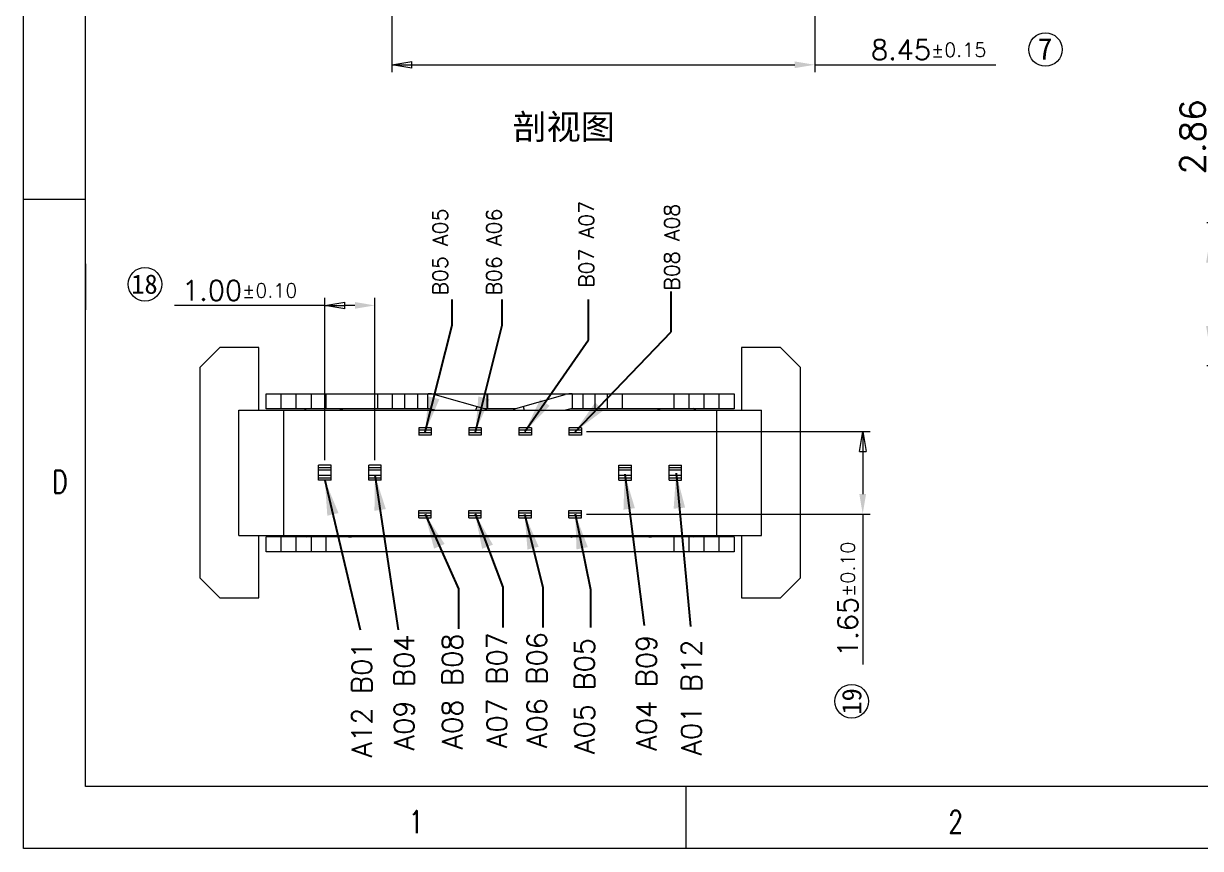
# Model space of a CAD drawing. Extents: x 2510 to 2656, y 707 to 760.
# Drawn here: x 2510.31 to 2533.83, y 709.3 to 725.77 of the extents above; entities that cross this region are included whole.
import ezdxf
from ezdxf.enums import TextEntityAlignment as Align

# ---------------------------------------------------------------- set-up
doc = ezdxf.new("R2010")
doc.units = 0
doc.header["$MEASUREMENT"] = 0
doc.layers.get('0').update_dxf_attribs({"linetype": 'CONTINUOUS', "lineweight": 20})
doc.layers.get('Defpoints').update_dxf_attribs({"linetype": 'CONTINUOUS'})
doc.layers.add('HANBO', color=7, linetype='CONTINUOUS', lineweight=9)
doc.styles.add('ROMANS', font='ROMANS.SHX', dxfattribs={"bigfont": 'gbcbig.shx'})
doc.styles.get("Standard").update_dxf_attribs({"font": 'simplex.shx', "bigfont": 'gbcbig.shx'})
doc.styles.add('style2', font='')
doc.styles.get('style2').set_extended_font_data('SimSun')
doc.dimstyles.new('sd', dxfattribs={"dimtxt": 0.3, "dimasz": 0.25, "dimexe": 0.1, "dimexo": 0.1, "dimgap": 0.1, "dimtad": 1, "dimzin": 0, "dimdsep": 46, "dimtxsty": 'Standard', "dimblk1": 'CLOSED', "dimsah": 1, "dimcen": 0.09, "dimclrt": 2, "dimadec": 0, "dimazin": 0, "dimtp": 0.02, "dimtm": 0.02, "dimtfac": 0.7, "dimtofl": 0, "dimtmove": 0, "dimatfit": 3, "dimfxl": 1, "dimtolj": 1, "dimtzin": 0, "dimlwd": 0, "dimlwe": 0, "dimarcsym": 0})
doc.dimstyles.get("Standard").update_dxf_attribs({"dimtxt": 0.8, "dimasz": 0.5, "dimexe": 1, "dimexo": 1, "dimgap": 0.5, "dimtad": 1, "dimzin": 0, "dimdsep": 46, "dimtxsty": 'ROMANS', "dimcen": 0, "dimadec": 1, "dimazin": 0, "dimtfac": 1, "dimtix": 1, "dimtofl": 0, "dimtmove": 0, "dimatfit": 3, "dimfxl": 1, "dimtfill": 2, "dimtfillclr": 3, "dimtolj": 1, "dimtzin": 0, "dimarcsym": 0})
doc.dimstyles.new('汉博电子', dxfattribs={"dimtxt": 0.5, "dimasz": 0.8, "dimexe": 0.12, "dimexo": 0.19, "dimgap": 0.15, "dimtad": 1, "dimzin": 1, "dimdsep": 46, "dimtxsty": 'ROMANS', "dimcen": 2.13, "dimclrd": 3, "dimclre": 3, "dimclrt": 2, "dimazin": 2, "dimtfac": 1, "dimtmove": 0, "dimatfit": 3, "dimfxl": 1, "dimlwd": 13, "dimlwe": 13, "dimarcsym": 0})

# ---------------------------------------------------------------- blocks, each defined once
blk = doc.blocks.new('_Closed')
at = {"color": 0, "linetype": 'ByBlock', "lineweight": -2}
for p, q in [((-1, 0.167), (0, 0)), ((-1, 0.167), (-1, -0.167)), ((0, 0), (-1, -0.167)), ((0, 0), (-1, 0))]:
    blk.add_line(p, q, dxfattribs=at)
blk = doc.blocks.new('*D10')
at = {"color": 0, "lineweight": 0, "transparency": 16777216}
for p, q in [((2517.671, 726.597), (2517.671, 724.8)), ((2526.121, 726.597), (2526.121, 724.8)), ((2518.071, 724.95), (2525.721, 724.95)), ((2526.121, 724.95), (2529.736, 724.95))]:
    blk.add_line(p, q, dxfattribs=at)
at = {"color": 0, "transparency": 16777216}
blk.add_solid([(2525.721, 725.017), (2525.721, 724.884), (2526.121, 724.95)], dxfattribs=at)
at = {"layer": 'Defpoints', "color": 0, "transparency": 16777216}
for p in [(2517.671, 726.697), (2526.121, 726.697), (2526.121, 724.95)]:
    blk.add_point(p, dxfattribs=at)
at = {"color": 0, "lineweight": 0, "transparency": 16777216, "xscale": 0.4, "yscale": 0.4, "zscale": 0.4, "rotation": 180}
blk.add_blockref('_Closed', (2517.671, 724.95), dxfattribs=at)
at = {"color": 2, "transparency": 16777216, "insert": (2528.396, 725.25), "char_height": 0.4, "attachment_point": 5}
blk.add_mtext('\\A1;8.45{\\H0.28;±0.15}', dxfattribs=at)
blk = doc.blocks.new('*D17')
at = {"color": 0, "lineweight": 0, "transparency": 16777216}
for p, q in [((2516.334, 717.051), (2516.334, 720.294)), ((2517.334, 717.051), (2517.334, 720.294)), ((2516.334, 720.144), (2513.33, 720.144)), ((2516.934, 720.144), (2516.734, 720.144))]:
    blk.add_line(p, q, dxfattribs=at)
at = {"color": 0, "transparency": 16777216}
blk.add_solid([(2516.934, 720.211), (2516.934, 720.078), (2517.334, 720.144)], dxfattribs=at)
at = {"layer": 'Defpoints', "color": 0, "transparency": 16777216}
for p in [(2517.334, 720.144), (2516.334, 716.951), (2517.334, 716.951)]:
    blk.add_point(p, dxfattribs=at)
at = {"color": 0, "lineweight": 0, "transparency": 16777216, "xscale": 0.4, "yscale": 0.4, "zscale": 0.4, "rotation": 180}
blk.add_blockref('_Closed', (2516.334, 720.144), dxfattribs=at)
at = {"color": 2, "transparency": 16777216, "insert": (2514.632, 720.444), "char_height": 0.4, "attachment_point": 5}
blk.add_mtext('\\A1;1.00{\\H0.28;±0.10}', dxfattribs=at)
blk = doc.blocks.new('*D18')
at = {"color": 0, "lineweight": 0, "transparency": 16777216}
for p, q in [((2521.559, 717.626), (2527.229, 717.626)), ((2527.079, 717.226), (2527.079, 716.376)), ((2521.559, 715.976), (2527.229, 715.976)), ((2527.079, 715.976), (2527.079, 712.972))]:
    blk.add_line(p, q, dxfattribs=at)
at = {"color": 0, "transparency": 16777216}
blk.add_solid([(2527.012, 716.376), (2527.146, 716.376), (2527.079, 715.976)], dxfattribs=at)
at = {"layer": 'Defpoints', "color": 0, "transparency": 16777216}
for p in [(2521.459, 717.626), (2521.459, 715.976), (2527.079, 715.976)]:
    blk.add_point(p, dxfattribs=at)
at = {"color": 0, "lineweight": 0, "transparency": 16777216, "xscale": 0.4, "yscale": 0.4, "zscale": 0.4, "rotation": 90}
blk.add_blockref('_Closed', (2527.079, 717.626), dxfattribs=at)
at = {"color": 2, "transparency": 16777216, "insert": (2526.779, 714.274), "char_height": 0.4, "attachment_point": 5, "rotation": 90}
blk.add_mtext('\\A1;1.65{\\H0.28;±0.10}', dxfattribs=at)
blk = doc.blocks.new('*D29')
at = {"color": 3, "lineweight": 13, "transparency": 16777216}
for p, q in [((2534.072, 721.796), (2534.072, 724.419)), ((2535.751, 721.796), (2533.952, 721.796)), ((2534.072, 719.736), (2534.072, 720.996)), ((2535.751, 718.936), (2533.952, 718.936))]:
    blk.add_line(p, q, dxfattribs=at)
at = {"color": 3, "transparency": 16777216}
for points in [[(2533.939, 720.996), (2534.206, 720.996), (2534.072, 721.796)], [(2533.939, 719.736), (2534.206, 719.736), (2534.072, 718.936)]]:
    blk.add_solid(points, dxfattribs=at)
at = {"layer": 'Defpoints', "color": 0, "transparency": 16777216}
for p in [(2534.072, 721.796), (2535.941, 721.796), (2535.941, 718.936)]:
    blk.add_point(p, dxfattribs=at)
at = {"color": 2, "transparency": 16777216, "insert": (2533.672, 723.508), "char_height": 0.5, "attachment_point": 5, "rotation": 90, "style": 'ROMANS'}
blk.add_mtext('2.86', dxfattribs=at)

msp = doc.modelspace()

# ---------------------------------------------------------------- linework, layer by layer
at = {"color": 7, "linetype": 'Continuous'}
for p, q in [((2514.234, 719.301), (2513.834, 718.901)), ((2515.014, 719.301), (2514.234, 719.301)), ((2515.014, 718.051), (2515.014, 719.301)), ((2524.654, 719.301), (2524.654, 718.051)), ((2525.434, 719.301), (2524.654, 719.301)), ((2525.834, 718.901), (2525.434, 719.301)), ((2513.834, 718.901), (2513.834, 714.701)), ((2525.834, 714.701), (2525.834, 718.901)), ((2515.159, 718.081), (2515.159, 718.381)), ((2515.159, 718.381), (2519.588, 718.381)), ((2515.459, 718.081), (2515.459, 718.381)), ((2515.759, 718.081), (2515.759, 718.381)), ((2516.059, 718.381), (2516.059, 718.081)), ((2516.359, 718.081), (2516.359, 718.381)), ((2517.391, 718.081), (2517.391, 718.381)), ((2517.687, 718.081), (2517.687, 718.381)), ((2517.934, 718.081), (2517.934, 718.381)), ((2518.184, 718.381), (2518.184, 718.081)), ((2518.384, 718.381), (2518.384, 718.081)), ((2518.531, 718.362), (2519.565, 718.07)), ((2519.579, 718.081), (2519.579, 718.381)), ((2519.589, 718.081), (2519.589, 718.381)), ((2519.589, 718.381), (2524.509, 718.381)), ((2520.102, 718.07), (2521.137, 718.362)), ((2521.284, 718.081), (2521.284, 718.381)), ((2521.484, 718.381), (2521.484, 718.081)), ((2521.734, 718.081), (2521.734, 718.381)), ((2521.98, 718.081), (2521.98, 718.381)), ((2522.277, 718.081), (2522.277, 718.381)), ((2523.309, 718.081), (2523.309, 718.381)), ((2523.609, 718.081), (2523.609, 718.381)), ((2523.909, 718.081), (2523.909, 718.381)), ((2524.209, 718.081), (2524.209, 718.381)), ((2524.509, 718.381), (2524.509, 718.081)), ((2519.352, 718.051), (2519.373, 718.124)), ((2520.295, 718.124), (2520.315, 718.051)), ((2514.614, 715.551), (2514.614, 718.051)), ((2514.614, 718.051), (2525.054, 718.051)), ((2518.395, 718.081), (2515.159, 718.081)), ((2515.509, 718.051), (2515.509, 715.551)), ((2518.528, 718.051), (2518.449, 718.073)), ((2519.588, 718.081), (2519.525, 718.081)), ((2519.56, 718.051), (2519.565, 718.07)), ((2520.142, 718.081), (2519.589, 718.081)), ((2520.102, 718.07), (2520.107, 718.051)), ((2521.219, 718.073), (2521.139, 718.051)), ((2524.509, 718.081), (2521.273, 718.081)), ((2524.159, 718.051), (2524.159, 715.551)), ((2525.054, 715.551), (2525.054, 718.051)), ((2518.209, 717.701), (2518.209, 717.551)), ((2518.459, 717.701), (2518.209, 717.701)), ((2518.459, 717.651), (2518.209, 717.651)), ((2518.459, 717.701), (2518.459, 717.551)), ((2519.209, 717.701), (2519.209, 717.551)), ((2519.459, 717.701), (2519.209, 717.701)), ((2519.459, 717.651), (2519.209, 717.651)), ((2519.459, 717.701), (2519.459, 717.551)), ((2520.209, 717.701), (2520.209, 717.551)), ((2520.459, 717.701), (2520.209, 717.701)), ((2520.459, 717.651), (2520.209, 717.651)), ((2520.459, 717.701), (2520.459, 717.551)), ((2521.209, 717.701), (2521.209, 717.551)), ((2521.459, 717.701), (2521.209, 717.701)), ((2521.459, 717.651), (2521.209, 717.651)), ((2521.459, 717.701), (2521.459, 717.551)), ((2518.459, 717.601), (2518.209, 717.601)), ((2518.459, 717.551), (2518.209, 717.551)), ((2519.459, 717.601), (2519.209, 717.601)), ((2519.459, 717.551), (2519.209, 717.551)), ((2520.459, 717.601), (2520.209, 717.601)), ((2520.459, 717.551), (2520.209, 717.551)), ((2521.459, 717.601), (2521.209, 717.601)), ((2521.459, 717.551), (2521.209, 717.551)), ((2516.209, 716.651), (2516.209, 716.951)), ((2516.459, 716.951), (2516.209, 716.951)), ((2516.459, 716.651), (2516.459, 716.951)), ((2517.209, 716.651), (2517.209, 716.951)), ((2517.459, 716.951), (2517.209, 716.951)), ((2517.459, 716.651), (2517.459, 716.951)), ((2522.209, 716.651), (2522.209, 716.951)), ((2522.209, 716.951), (2522.459, 716.951)), ((2522.459, 716.651), (2522.459, 716.951)), ((2523.209, 716.651), (2523.209, 716.951)), ((2523.209, 716.951), (2523.459, 716.951)), ((2523.459, 716.651), (2523.459, 716.951)), ((2516.459, 716.901), (2516.209, 716.901)), ((2516.459, 716.851), (2516.209, 716.851)), ((2516.209, 716.751), (2516.459, 716.751)), ((2517.459, 716.901), (2517.209, 716.901)), ((2517.459, 716.851), (2517.209, 716.851)), ((2517.209, 716.751), (2517.459, 716.751)), ((2522.459, 716.901), (2522.209, 716.901)), ((2522.459, 716.851), (2522.209, 716.851)), ((2522.209, 716.751), (2522.459, 716.751)), ((2523.459, 716.901), (2523.209, 716.901)), ((2523.459, 716.851), (2523.209, 716.851)), ((2523.209, 716.751), (2523.459, 716.751)), ((2516.209, 716.701), (2516.459, 716.701)), ((2516.459, 716.651), (2516.209, 716.651)), ((2517.209, 716.701), (2517.459, 716.701)), ((2517.459, 716.651), (2517.209, 716.651)), ((2522.209, 716.701), (2522.459, 716.701)), ((2522.209, 716.651), (2522.459, 716.651)), ((2523.209, 716.701), (2523.459, 716.701)), ((2523.209, 716.651), (2523.459, 716.651)), ((2518.209, 715.901), (2518.209, 716.051)), ((2518.209, 716.051), (2518.459, 716.051)), ((2518.209, 716.001), (2518.459, 716.001)), ((2518.459, 715.901), (2518.459, 716.051)), ((2519.209, 715.901), (2519.209, 716.051)), ((2519.209, 716.051), (2519.459, 716.051)), ((2519.209, 716.001), (2519.459, 716.001)), ((2519.459, 715.901), (2519.459, 716.051)), ((2520.209, 715.901), (2520.209, 716.051)), ((2520.209, 716.051), (2520.459, 716.051)), ((2520.209, 716.001), (2520.459, 716.001)), ((2520.459, 715.901), (2520.459, 716.051)), ((2521.209, 715.901), (2521.209, 716.051)), ((2521.209, 716.051), (2521.459, 716.051)), ((2521.209, 716.001), (2521.459, 716.001)), ((2521.459, 715.901), (2521.459, 716.051)), ((2518.209, 715.951), (2518.459, 715.951)), ((2518.209, 715.901), (2518.459, 715.901)), ((2519.209, 715.951), (2519.459, 715.951)), ((2519.209, 715.901), (2519.459, 715.901)), ((2520.209, 715.951), (2520.459, 715.951)), ((2520.209, 715.901), (2520.459, 715.901)), ((2521.209, 715.951), (2521.459, 715.951)), ((2521.209, 715.901), (2521.459, 715.901)), ((2514.614, 715.551), (2525.054, 715.551)), ((2515.014, 714.301), (2515.014, 715.551)), ((2518.449, 715.528), (2518.528, 715.551)), ((2519.361, 715.521), (2519.352, 715.551)), ((2519.565, 715.532), (2519.525, 715.521)), ((2519.565, 715.532), (2519.56, 715.551)), ((2520.107, 715.551), (2520.102, 715.532)), ((2520.142, 715.521), (2520.102, 715.532)), ((2520.315, 715.551), (2520.307, 715.521)), ((2521.139, 715.551), (2521.219, 715.528)), ((2524.654, 715.551), (2524.654, 714.301)), ((2515.159, 715.221), (2515.159, 715.521)), ((2524.509, 715.521), (2515.159, 715.521)), ((2515.459, 715.221), (2515.459, 715.521)), ((2515.759, 715.221), (2515.759, 715.521)), ((2516.059, 715.521), (2516.059, 715.221)), ((2516.359, 715.221), (2516.359, 715.521)), ((2523.309, 715.221), (2523.309, 715.521)), ((2523.609, 715.221), (2523.609, 715.521)), ((2523.909, 715.221), (2523.909, 715.521)), ((2524.209, 715.221), (2524.209, 715.521)), ((2524.509, 715.521), (2524.509, 715.221)), ((2524.509, 715.221), (2515.159, 715.221)), ((2513.834, 714.701), (2514.234, 714.301)), ((2525.434, 714.301), (2525.834, 714.701)), ((2514.234, 714.301), (2515.014, 714.301)), ((2524.654, 714.301), (2525.434, 714.301))]:
    msp.add_line(p, q, dxfattribs=at)
for centre, radius, start, end in [((2518.395, 717.881), 0.5, 74.2183, 90), ((2521.273, 717.881), 0.5, 90, 105.7817), ((2516.864, 716.881), 1.5, 126.6204, 128.7189), ((2516.864, 716.881), 1.2, 90, 101.0476), ((2518.395, 717.881), 0.2, 74.2183, 90), ((2521.273, 717.881), 0.2, 90, 105.7817), ((2522.804, 716.881), 1.2, 78.9524, 90), ((2522.804, 716.881), 1.5, 51.2811, 53.3796), ((2516.864, 716.721), 1.5, 231.2811, 233.3796), ((2516.864, 716.721), 1.2, 258.9524, 270), ((2521.273, 715.721), 0.2, 254.2183, 270), ((2522.804, 716.721), 1.2, 270, 281.0476), ((2522.804, 716.721), 1.5, 306.6204, 308.7189)]:
    msp.add_arc(centre, radius, start, end, dxfattribs=at)
at = {"layer": 'HANBO'}
for p, q in [((2511.548, 722.261), (2510.313, 722.261)), ((2511.548, 720.975), (2511.548, 720.058)), ((2523.545, 710.532), (2523.545, 709.298))]:
    msp.add_line(p, q, dxfattribs=at)
at = {"layer": 'HANBO', "linetype": 'Continuous', "lineweight": 0}
for points in [[(2510.313, 758.681), (2579.905, 758.681), (2579.905, 709.298), (2510.313, 709.298)], [(2511.548, 757.446), (2578.671, 757.446), (2578.673, 710.532), (2511.548, 710.532)]]:
    msp.add_lwpolyline(points, close=True, dxfattribs=at)
at = {"layer": 'HANBO', "color": 3, "ltscale": 2}
for centre in [(2530.73, 725.255), (2512.739, 720.567), (2526.858, 712.238)]:
    msp.add_circle(centre, 0.335, dxfattribs=at)

# ---------------------------------------------------------------- texts
at = {"color": 3, "style": 'style2'}
for s, height, p in [('7', 0.43, (2530.576, 725.055)), ('18', 0.3866, (2512.466, 720.377))]:
    msp.add_text(s, height=height, dxfattribs=at).set_placement(p)
msp.add_text('19', height=0.3866, rotation=90, dxfattribs=at).set_placement((2527.051, 711.972))
at = {"color": 3, "insert": (2520.082, 723.961), "char_height": 0.5, "width": 2.16943, "attachment_point": 1}
msp.add_mtext('{\\fNSimSun|b0|i0|c134|p49;剖视图}', dxfattribs=at)
at = {"color": 2, "rotation": 90}
for s, insert, char_height, attachment_point in [('\\A1; B07 A07', (2521.41, 720.288), 0.3, 1), ('\\A1; B08 A08', (2523.117, 720.233), 0.3, 1), ('\\A1; B05 A05', (2518.487, 720.135), 0.3, 1), ('\\A1; B06 A06', (2519.561, 720.135), 0.3, 1), ('\\A1;A09 B04', (2518.116, 713.572), 0.4, 9), ('\\A1; A08 B08', (2518.68, 713.591), 0.4, 3), ('\\A1; A07 B07', (2519.572, 713.619), 0.4, 3), ('\\A1; A06 B06', (2520.369, 713.619), 0.4, 3), ('\\A1; A05 B05', (2521.322, 713.501), 0.4, 3), ('\\A1;A04 B09', (2522.958, 713.566), 0.4, 9), ('\\A1;A01 B12', (2523.856, 713.47), 0.4, 9), ('\\A1;A12 B01', (2517.271, 713.431), 0.4, 9)]:
    msp.add_mtext(s, dxfattribs=dict(at, insert=insert, char_height=char_height, attachment_point=attachment_point))
at = {"layer": 'HANBO', "style": 'ROMANS', "width": 0.75}
for s, p in [('D', (2511.041, 716.396)), ('1', (2518.154, 709.601)), ('2', (2528.936, 709.601))]:
    msp.add_text(s, height=0.453, dxfattribs=at).set_placement(p, align=Align.CENTER)

# ---------------------------------------------------------------- dimensions: what is measured, and where the dimension line sits
at = {"color": 2}
for base, p1, p2, override, picture, middle in [((2526.121, 724.95), (2517.671, 726.697), (2526.121, 726.697), {"dimtxt": 0.4, "dimasz": 0.4, "dimexe": 0.15, "dimtol": 1, "dimtp": 0.15, "dimtm": 0.15, "dimtofl": 1, "dimfxl": 0.5, "dimtfillclr": 2, "dimarcsym": 1}, '*D10', (2528.396, 724.95)), ((2517.334, 720.144), (2516.334, 716.951), (2517.334, 716.951), {"dimtxt": 0.4, "dimasz": 0.4, "dimexe": 0.15, "dimtol": 1, "dimtp": 0.1, "dimtm": 0.1, "dimtofl": 1, "dimfxl": 0.5, "dimtfillclr": 2, "dimarcsym": 1}, '*D17', (2514.632, 720.144))]:
    dim = msp.add_linear_dim(base=base, p1=p1, p2=p2, dimstyle='sd', override=override, dxfattribs=at)
    dim.commit()
    dim.dimension.update_dxf_attribs({"geometry": picture, "text_midpoint": middle, "dimtype": 160})
dim = msp.add_linear_dim(base=(2534.072, 721.796), p1=(2535.941, 718.936), p2=(2535.941, 721.796), angle=90, dimstyle='汉博电子', dxfattribs=at)
dim.commit()
dim.dimension.update_dxf_attribs({"geometry": '*D29', "text_midpoint": (2534.072, 723.508), "dimtype": 160})
dim = msp.add_linear_dim(base=(2527.079, 715.976), p1=(2521.459, 717.626), p2=(2521.459, 715.976), angle=90, dimstyle='sd', override={"dimtxt": 0.4, "dimasz": 0.4, "dimexe": 0.15, "dimtol": 1, "dimtp": 0.1, "dimtm": 0.1, "dimtofl": 1, "dimfxl": 0.5, "dimtfillclr": 2, "dimarcsym": 1}, dxfattribs=at)
dim.commit()
dim.dimension.update_dxf_attribs({"geometry": '*D18', "text_midpoint": (2526.779, 714.274)})

# ---------------------------------------------------------------- leaders
at = {"color": 2, "annotation_type": 0, "has_hookline": 1, "horizontal_direction": (0, 1, 0)}
for points, hookline_direction in [([(2521.331, 717.622), (2523.253, 719.617), (2523.253, 720.422)], 0), ([(2518.339, 717.62), (2518.875, 719.751), (2518.875, 720.263)], 0), ([(2519.341, 717.62), (2519.875, 719.751), (2519.875, 720.263)], 0), ([(2520.331, 717.628), (2521.598, 719.458), (2521.598, 720.263)], 0), ([(2517.334, 716.751), (2517.796, 713.662)], 1), ([(2522.323, 716.774), (2522.715, 713.752)], 1), ([(2523.351, 716.791), (2523.638, 713.728)], 1), ([(2516.334, 716.651), (2517.036, 713.662)], 1), ([(2518.334, 715.972), (2519, 714.486), (2519, 713.681)], 1), ([(2519.334, 715.978), (2519.892, 714.514), (2519.892, 713.709)], 1), ([(2520.323, 715.975), (2520.689, 714.514), (2520.689, 713.709)], 1), ([(2521.334, 715.979), (2521.642, 714.469), (2521.642, 713.711)], 1)]:
    msp.add_leader(points, dimstyle='Standard', override={"dimtxt": 1, "dimasz": 0.7, "dimexe": 0.5, "dimexo": 0.5, "dimtad": 0, "dimzin": 0, "dimcen": 0, "dimtol": 0, "dimtzin": 0, "dimarcsym": 2}, dxfattribs=dict(at, hookline_direction=hookline_direction))

doc.saveas('drawing.dxf')
